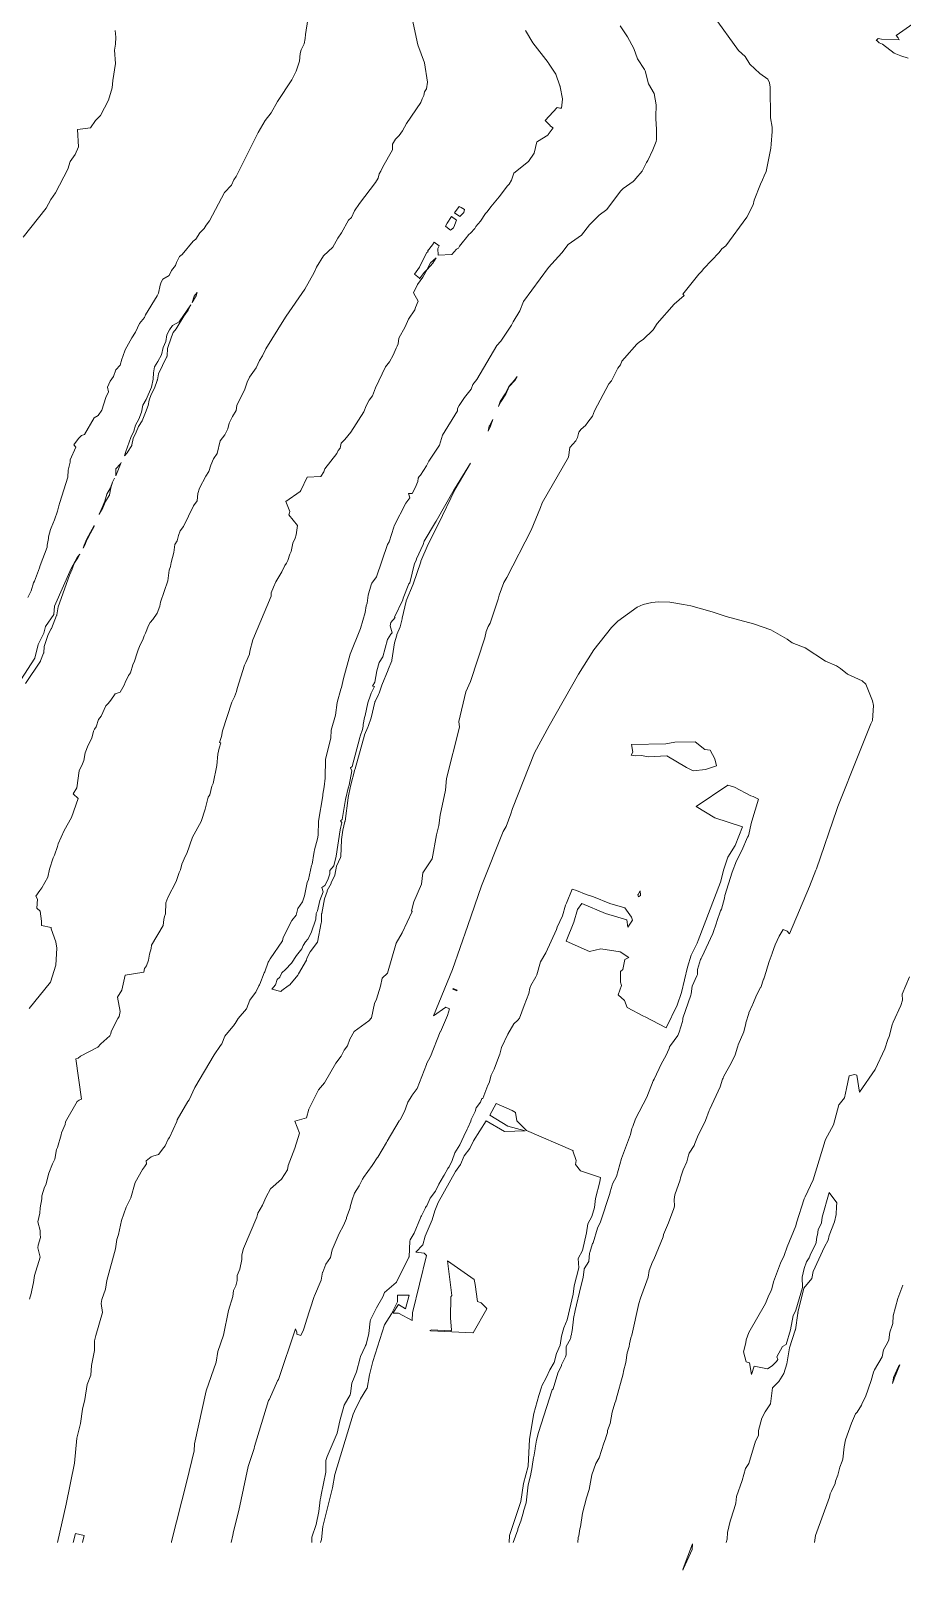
# Model space of a CAD drawing. Header units: metres. Extents: x 808604 to 810125, y 9157736 to 9158882.
# Drawn here: x 809714.7 to 809921.4, y 9157736 to 9158101.2 of the extents above; entities that cross this region are included whole.
import ezdxf

# ---------------------------------------------------------------- set-up
doc = ezdxf.new("R2010")
doc.units = ezdxf.units.M
doc.layers.add('C-TOPO-MAJR', color=9, linetype='Continuous')

msp = doc.modelspace()

# ---------------------------------------------------------------- linework, layer by layer
at = {"layer": 'C-TOPO-MAJR', "color": 9, "linetype": 'Continuous', "lineweight": 5}
for points, elevation in [([(809714.25, 9157869.27), (809719.3, 9157875.49), (809719.31, 9157875.51), (809719.32, 9157875.53), (809720.64, 9157879.5), (809720.82, 9157883.55), (809720.59, 9157885.1), (809719.53, 9157888.18), (809719.49, 9157888.49), (809717.21, 9157888.95), (809717.18, 9157890), (809716.88, 9157892.3), (809716.1, 9157893.04), (809716.24, 9157895.21), (809715.86, 9157895.89), (809716.78, 9157897.27), (809717.26, 9157897.87), (809718.68, 9157900.37), (809719.08, 9157902.33), (809719.97, 9157905), (809720.28, 9157905.65), (809721, 9157907.66), (809721.17, 9157908.3), (809722.59, 9157911.5), (809724.33, 9157914.58), (809725.92, 9157919.03), (809724.75, 9157920.2), (809725.55, 9157921.61), (809726.13, 9157925.63), (809726.93, 9157927.28), (809727.24, 9157928.12), (809727.6, 9157929.88), (809728.26, 9157931.71), (809729.14, 9157933.37), (809729.55, 9157935.04), (809729.78, 9157935.52), (809730.21, 9157936.07), (809730.73, 9157937.8), (809731.35, 9157938.6), (809732.49, 9157941.09), (809733, 9157941.62), (809733.62, 9157942.38), (809734.68, 9157943.89), (809735.83, 9157944.33), (809736.8, 9157945.97), (809737.06, 9157946.62), (809737.88, 9157948.22), (809738.29, 9157948.9), (809738.84, 9157950.81), (809739.23, 9157951.68), (809739.93, 9157953.61), (809740.14, 9157954.37), (809740.44, 9157955.11), (809741.34, 9157956.94), (809741.56, 9157957.68), (809741.88, 9157958.28), (809742.59, 9157960.11), (809742.97, 9157960.79), (809743.61, 9157961.52), (809744.62, 9157963.05), (809745.3, 9157964.7), (809745.46, 9157965.64), (809747.21, 9157970.7), (809747.51, 9157973.26), (809747.79, 9157974.11), (809747.96, 9157975.03), (809748.63, 9157977.44), (809748.85, 9157979.34), (809749.41, 9157980.21), (809749.7, 9157981.5), (809750.14, 9157982.58), (809750.89, 9157983.62), (809753.23, 9157988.47), (809754.14, 9157989.71), (809754.29, 9157991.43), (809754.71, 9157992.67), (809756.17, 9157995.55), (809756.92, 9157996.69), (809757.4, 9157998.16), (809758.03, 9157999.64), (809758.9, 9158000.95), (809759.61, 9158003.92), (809760.73, 9158005.35), (809761.38, 9158006.74), (809761.76, 9158008.09), (809762.5, 9158009.7), (809763.35, 9158011.16), (809763.53, 9158012.35), (809765.44, 9158016.17), (809766.02, 9158017.85), (809766.58, 9158019), (809768.12, 9158021.28), (809768.92, 9158022.97), (809769.61, 9158024.1), (809770.44, 9158025.74), (809774.66, 9158032.66), (809775.26, 9158033.48), (809779.66, 9158039.89), (809781.86, 9158043.86), (809782.42, 9158045.17), (809784.08, 9158047.82), (809786.31, 9158049.87), (809787.13, 9158051.31), (809787.48, 9158052.05), (809788.41, 9158053.31), (809790.08, 9158056.27), (809790.74, 9158056.94), (809791.46, 9158058.49), (809792.63, 9158060.27), (809796.43, 9158065.19), (809797.04, 9158066.26), (809797.28, 9158067.29), (809797.75, 9158067.89), (809798.22, 9158068.94), (809800.48, 9158072.98), (809800.49, 9158074.33), (809801.18, 9158075.49), (809802.06, 9158076.36), (809802.85, 9158077.49), (809803.78, 9158079.2), (809807.18, 9158084.18), (809807.52, 9158085.04), (809807.9, 9158085.83), (809808.08, 9158086.7), (809808.52, 9158087.44), (809808.75, 9158089.04), (809808.09, 9158093.6), (809806.49, 9158097.85), (809804.18, 9158108.63)], 2720), ([(809748.02, 9157742.54), (809748.08, 9157742.75), (809751.66, 9157757.09), (809753.39, 9157764.26), (809753.52, 9157765.93), (809756.29, 9157778.51), (809758.61, 9157785.35), (809759.05, 9157787.84), (809760.39, 9157791.76), (809761.57, 9157797.6), (809762.57, 9157800.91), (809762.77, 9157802.32), (809763.34, 9157803.42), (809763.59, 9157804.74), (809763.64, 9157805.93), (809764.25, 9157807.37), (809764.76, 9157809.7), (809764.76, 9157810.83), (809765.13, 9157812.32), (809768.27, 9157819.71), (809768.56, 9157820.69), (809769.6, 9157822.55), (809770.52, 9157824.57), (809771.57, 9157826.42), (809774.16, 9157828.71), (809775.54, 9157830.98), (809775.72, 9157831.97), (809777.32, 9157836.12), (809778.42, 9157839.65), (809777.34, 9157842.51), (809780.06, 9157843.34), (809780.64, 9157845.33), (809782.95, 9157849.96), (809784.31, 9157851.59), (809787.02, 9157856.28), (809788.28, 9157857.94), (809789.01, 9157859.33), (809789.81, 9157860.39), (809790.35, 9157861.96), (809791.39, 9157863.81), (809794.84, 9157866.29), (809795.47, 9157867.05), (809796.21, 9157870.43), (809796.66, 9157871.42), (809797.66, 9157874.52), (809798, 9157876.47), (809799.3, 9157877.63), (809801.37, 9157884.77), (809802.76, 9157887.16), (809805.13, 9157892.26), (809805, 9157892.42), (809805.58, 9157894.58), (809807.35, 9157898.74), (809807.71, 9157901.43), (809809.93, 9157904.77), (809810.9, 9157910.41), (809811.49, 9157912.69), (809811.78, 9157915.13), (809813.09, 9157921.06), (809813.28, 9157923.83), (809816.34, 9157935.99), (809816.25, 9157937.36), (809817.87, 9157944.35), (809819.01, 9157946.82), (809822.42, 9157957.15), (809822.73, 9157958.71), (809823.19, 9157959.84), (809823.64, 9157960.66), (809825.54, 9157966.35), (809825.75, 9157967.28), (809826.92, 9157970.33), (809827.63, 9157971.48), (809833.35, 9157982.77), (809835.61, 9157988.11), (809835.97, 9157989.2), (809842.21, 9158000.07), (809842.58, 9158002.32), (809843.95, 9158003.9), (809844.35, 9158004.7), (809844.7, 9158005.95), (809845.22, 9158006.68), (809846.28, 9158007.6), (809846.81, 9158008.39), (809847.96, 9158009.81), (809848.42, 9158011.08), (809851.82, 9158017.46), (809852.41, 9158018.16), (809853.95, 9158021.21), (809854.54, 9158021.95), (809854.87, 9158022.86), (809855.55, 9158023.52), (809858.44, 9158026.83), (809859.1, 9158027.45), (809859.92, 9158028.01), (809862.3, 9158030.26), (809863.26, 9158031.8), (809867.31, 9158036.34), (809869.67, 9158038.38), (809869.34, 9158038.7), (809873.18, 9158043.46), (809873.82, 9158044.09), (809874.38, 9158044.83), (809877.95, 9158048.63), (809878.64, 9158049.49), (809879.53, 9158050.21), (809884.51, 9158057.02), (809886.02, 9158059.93), (809886.31, 9158061), (809887.83, 9158064.84), (809888.3, 9158065.82), (809888.64, 9158066.77), (809889.15, 9158067.85), (809890.27, 9158073.35), (809890.29, 9158074.33), (809890.58, 9158077.35), (809890.55, 9158078.39), (809890.17, 9158080.58), (809890.05, 9158087.88), (809889.95, 9158088.9), (809889.51, 9158089.72), (809887.67, 9158091.1), (809885.26, 9158093.31), (809884.12, 9158095.14), (809882.6, 9158096.54), (809876.61, 9158104.74)], 2690), ([(809712.87, 9158052.25), (809718.3, 9158059.1), (809719.45, 9158061.21), (809720.53, 9158062.77), (809723.44, 9158068.39), (809724.03, 9158070.22), (809725.2, 9158071.85), (809725.98, 9158073.68), (809725.71, 9158077.83), (809728.82, 9158078.23), (809729.99, 9158079.9), (809731.18, 9158081.12), (809733.09, 9158084.72), (809733.98, 9158087.68), (809734.1, 9158089.43), (809734.74, 9158093.44), (809734.56, 9158096.62), (809734.78, 9158098.06), (809734.8, 9158099.74), (809734.65, 9158101.31)], 2740), ([(809713.94, 9157966.72), (809714.73, 9157968.32), (809715.3, 9157970.26), (809715.53, 9157970.67), (809716.72, 9157973.76), (809716.86, 9157974.33), (809718.55, 9157978.74), (809718.53, 9157979.21), (809718.87, 9157980.77), (809718.9, 9157981.14), (809719.35, 9157982.93), (809719.49, 9157983.32), (809720.28, 9157985.21), (809720.98, 9157987.21), (809721.31, 9157988.54), (809721.59, 9157989.27), (809723.44, 9157995.29), (809723.56, 9157996.99), (809723.97, 9157998.87), (809724.04, 9157999.43), (809725.31, 9158002.41), (809724.89, 9158002.98), (809725.95, 9158004.46), (809726.67, 9158005.21), (809727.39, 9158005.43), (809729.71, 9158009.35), (809730.65, 9158009.91), (809731.5, 9158011.19), (809732.46, 9158014.18), (809733.12, 9158015.57), (809732.88, 9158016.67), (809733.46, 9158018.09), (809734.27, 9158019.2), (809734.87, 9158020.74), (809735.86, 9158021.89), (809736.26, 9158023.31), (809736.53, 9158023.92), (809737.05, 9158025.55), (809738.62, 9158028.38), (809739.5, 9158029.7), (809740.46, 9158031.75), (809741.65, 9158033.22), (809741.89, 9158033.82), (809744.63, 9158038.37), (809744.93, 9158038.99), (809745.32, 9158040.88), (809745.57, 9158041.61), (809745.97, 9158042.27), (809747.46, 9158043.14), (809748.06, 9158044.36), (809748.97, 9158045.57), (809749.24, 9158046.25), (809749.98, 9158047.64), (809750.54, 9158048.15), (809753.15, 9158051.31), (809753.79, 9158051.79), (809754.76, 9158053.31), (809755.83, 9158054.3), (809756.28, 9158055.11), (809757.1, 9158056.16), (809760.66, 9158062.84), (809762.27, 9158064.57), (809762.85, 9158065.85), (809763.39, 9158066.66), (809768.62, 9158077.06), (809770.26, 9158079.91), (809771.69, 9158081.77), (809773.22, 9158084.44), (809776.59, 9158089.57), (809777.61, 9158091.67), (809778.4, 9158094), (809778.58, 9158095.83), (809778.78, 9158096.68), (809779.51, 9158098.11), (809779.79, 9158099.41), (809779.84, 9158100.3), (809780.39, 9158103.93)], 2730), ([(809714.39, 9157800.26), (809714.76, 9157801.66), (809714.89, 9157802.45), (809715.33, 9157804.21), (809715.53, 9157805.87), (809716.85, 9157810.25), (809716.37, 9157812.47), (809716.38, 9157813.08), (809716.98, 9157814.9), (809716.88, 9157815.7), (809716.92, 9157816.55), (809716.37, 9157818.6), (809716.79, 9157820.66), (809716.88, 9157821.96), (809717.26, 9157824.07), (809717.32, 9157824.78), (809717.95, 9157826.86), (809718.23, 9157827.4), (809718.97, 9157830.19), (809719.79, 9157832.4), (809720.34, 9157833.52), (809720.8, 9157835.82), (809721.01, 9157836.28), (809721.9, 9157839.26), (809721.96, 9157839.72), (809722.84, 9157841.73), (809722.91, 9157842.37), (809725.67, 9157847.15), (809726.17, 9157847.52), (809726.66, 9157847.76), (809725.37, 9157857.27), (809725.92, 9157857.46), (809726.44, 9157857.92), (809730.54, 9157860.04), (809731.26, 9157860.84), (809733.4, 9157862.75), (809733.62, 9157863.24), (809733.73, 9157863.77), (809735.3, 9157866.9), (809735.63, 9157867.34), (809735.88, 9157868.55), (809735.2, 9157871.91), (809736.27, 9157873.57), (809737.05, 9157877.17), (809741.5, 9157877.87), (809741.63, 9157878.73), (809742.09, 9157879.4), (809742.56, 9157880.69), (809742.8, 9157882.11), (809743.21, 9157883.44), (809743.27, 9157884.24), (809746.05, 9157888.97), (809746.2, 9157890.36), (809746.37, 9157891.06), (809746.59, 9157891.73), (809746.71, 9157894.34), (809747.17, 9157895.55), (809749.12, 9157899.4), (809749.85, 9157901.48), (809750.18, 9157902.12), (809750.53, 9157903.5), (809751.34, 9157905.47), (809751.69, 9157906.05), (809753.03, 9157909.93), (809755.09, 9157913.58), (809756.07, 9157916.53), (809756.71, 9157919.36), (809757.12, 9157919.97), (809757.64, 9157922.03), (809757.96, 9157922.62), (809758.79, 9157926.92), (809759.04, 9157929.61), (809759.35, 9157930.98), (809759.78, 9157932.29), (809759.45, 9157932.34), (809759.89, 9157933.76), (809760.11, 9157935.12), (809762.34, 9157941.9), (809762.98, 9157943.21), (809763.45, 9157944.44), (809763.6, 9157945.15), (809765.37, 9157950.67), (809765.72, 9157951.34), (809766.52, 9157953.28), (809766.65, 9157954.04), (809767.35, 9157956.72), (809771.66, 9157967.07), (809771.73, 9157967.85), (809772.22, 9157969.18), (809772.81, 9157970.47), (809774.2, 9157972.86), (809774.9, 9157974.35), (809775.35, 9157974.93), (809775.67, 9157975.57), (809776.12, 9157977.08), (809776.43, 9157977.68), (809776.82, 9157979.67), (809777.4, 9157980.84), (809777.61, 9157981.61), (809777.96, 9157983.85), (809775.91, 9157986.38), (809776.07, 9157986.88), (809776.12, 9157987.13), (809775.14, 9157989.54), (809778.58, 9157991.89), (809778.74, 9157992.15), (809780.22, 9157995.31), (809783.47, 9157995.44), (809784.21, 9157996.56), (809784.45, 9157997.26), (809787.26, 9158000.93), (809787.6, 9158001.65), (809788.08, 9158002.23), (809788.32, 9158003.41), (809789.21, 9158004.28), (809790.61, 9158005.97), (809793.68, 9158010.83), (809794.21, 9158012.21), (809794.93, 9158013.58), (809795.75, 9158014.64), (809796.42, 9158016.52), (809798.8, 9158021.51), (809799.73, 9158022.68), (809800.67, 9158024.25), (809801.32, 9158025.9), (809801.61, 9158026.43), (809801.8, 9158026.93), (809802.01, 9158028.32), (809803.5, 9158030.94), (809804.3, 9158032.81), (809805.81, 9158035.04), (809805.95, 9158035.53), (809806.55, 9158037.05), (809805.43, 9158039.06), (809806.43, 9158041.04), (809807.66, 9158042.76), (809808.72, 9158044.58), (809810.03, 9158046.08), (809810.83, 9158047.36), (809809.5, 9158046.16), (809808.73, 9158044.64), (809808.68, 9158044.57), (809808.01, 9158043.9), (809806.87, 9158042.34), (809806.85, 9158042.49), (809805.7, 9158043.46), (809806.88, 9158045.12), (809808.61, 9158048.67), (809808.66, 9158048.65), (809808.82, 9158048.69), (809808.95, 9158048.84), (809808.8, 9158048.94), (809809.95, 9158050.4), (809810.34, 9158051.03), (809811.59, 9158050.2), (809811.24, 9158049.55), (809811.29, 9158047.95), (809814.52, 9158048.15), (809815.68, 9158049.38), (809816.13, 9158049.66), (809816.38, 9158050.09), (809817.31, 9158051.34), (809817.69, 9158051.74), (809818.6, 9158052.87), (809819.01, 9158053.2), (809820.02, 9158054.34), (809820.29, 9158054.76), (809821.32, 9158056.02), (809822.55, 9158057.83), (809822.93, 9158058.26), (809823.8, 9158059.49), (809825.81, 9158061.81), (809827.78, 9158064.47), (809828.16, 9158064.85), (809828.74, 9158065.81), (809829.25, 9158067.46), (809832.74, 9158070.19), (809834.11, 9158072.2), (809834.76, 9158074.85), (809834.85, 9158074.92), (809837.33, 9158076.48), (809837.45, 9158076.59), (809838.58, 9158078.23), (809838, 9158078.62), (809837.8, 9158078.86), (809836.74, 9158079.91), (809839.55, 9158082.98), (809840.22, 9158082.83), (809840.54, 9158082.86), (809840.82, 9158084.99), (809840.82, 9158085.02), (809840.81, 9158085.05), (809840.29, 9158087.96), (809840.25, 9158088.05), (809840.19, 9158088.14), (809839.22, 9158090.9), (809837.49, 9158093.56), (809837.4, 9158093.73), (809833.8, 9158098.34), (809832.01, 9158101.3)], 2710), ([(809721, 9157742.54), (809723.07, 9157751.64), (809725, 9157761.38), (809725.59, 9157767.26), (809726.48, 9157770.8), (809726.96, 9157774.15), (809727.5, 9157776.45), (809728.04, 9157780.04), (809728.89, 9157782.28), (809729.06, 9157784.57), (809729.78, 9157788.11), (809729.81, 9157790.38), (809730.09, 9157791.66), (809731.64, 9157797.14), (809731.34, 9157799.24), (809731.54, 9157800.23), (809732.38, 9157802.68), (809732.68, 9157804.68), (809734.74, 9157812.25), (809735.11, 9157814.41), (809735.46, 9157815.66), (809736.19, 9157818.98), (809737.33, 9157822.11), (809738.36, 9157824.29), (809739.43, 9157827.92), (809741.14, 9157831.04), (809741.65, 9157831.71), (809742.08, 9157832.4), (809742.07, 9157833.06), (809743.22, 9157834.06), (809743.6, 9157834.2), (809744.96, 9157834.57), (809746.23, 9157836.26), (809746.57, 9157836.64), (809747.25, 9157838.21), (809747.54, 9157838.67), (809749.29, 9157842.4), (809749.36, 9157842.83), (809751.95, 9157847.21), (809752.22, 9157847.55), (809753.55, 9157850.46), (809758.14, 9157858.27), (809759.64, 9157860.43), (809760.01, 9157860.84), (809760.67, 9157862.67), (809763.03, 9157865.46), (809763.03, 9157865.54), (809763.13, 9157865.67), (809763.86, 9157866.84), (809765.85, 9157869.17), (809766.64, 9157871.21), (809767.97, 9157873.07), (809768.05, 9157873.15), (809768.77, 9157874.66), (809768.89, 9157874.83), (809768.99, 9157875), (809770.07, 9157877.72), (809770.21, 9157877.92), (809770.95, 9157880.22), (809771.16, 9157880.47), (809771.43, 9157881.05), (809774.35, 9157885.26), (809774.56, 9157886.05), (809776.62, 9157890.14), (809777.61, 9157891.37), (809778.02, 9157892.95), (809779.09, 9157894.52), (809779.58, 9157895.94), (809780.25, 9157899.11), (809780.57, 9157899.86), (809781.23, 9157903.18), (809781.42, 9157903.52), (809781.78, 9157906.04), (809781.89, 9157906.45), (809781.97, 9157906.88), (809782.7, 9157909.5), (809782.81, 9157910.33), (809782.96, 9157913.67), (809783.94, 9157919.74), (809783.96, 9157920.12), (809784.29, 9157921.84), (809784.48, 9157923.93), (809784.6, 9157928.42), (809785.85, 9157933.4), (809785.89, 9157935.26), (809786.96, 9157938.81), (809787.38, 9157941.86), (809788.22, 9157945.04), (809788.35, 9157945.38), (809788.84, 9157947.53), (809790.45, 9157953.3), (809792.87, 9157959.43), (809793.96, 9157963.22), (809794.27, 9157964.82), (809794.45, 9157965.42), (809794.7, 9157967.28), (809795.38, 9157969.74), (809795.54, 9157970.17), (809796.69, 9157971.64), (809799.3, 9157979.37), (809799.68, 9157979.98), (809800.82, 9157983.41), (809800.9, 9157983.76), (809803.67, 9157989.15), (809804.62, 9157990.42), (809804.3, 9157991.43), (809805.13, 9157991.43), (809805.89, 9157992.78), (809806.5, 9157994.3), (809806.59, 9157995.08), (809806.82, 9157995.43), (809807.12, 9157995.82), (809808.51, 9157997.96), (809809.09, 9157999.09), (809811.65, 9158002.88), (809812.31, 9158005.3), (809815.88, 9158011.06), (809815.94, 9158011.62), (809816.27, 9158012.3), (809817.58, 9158014.25), (809819.17, 9158016.2), (809819.55, 9158017.28), (809820.46, 9158018.48), (809825.27, 9158026.54), (809826.2, 9158027.57), (809828.75, 9158031.4), (809829.1, 9158032.15), (809830.67, 9158034.74), (809831.6, 9158036.95), (809837.48, 9158045.07), (809840.66, 9158048.54), (809842.15, 9158050.51), (809845.32, 9158052.74), (809847.19, 9158055.15), (809849.53, 9158057.44), (809851.34, 9158058.83), (809854.6, 9158063.16), (809855.2, 9158063.83), (809857.6, 9158065.44), (809857.91, 9158065.79), (809858.19, 9158066.18), (809859.69, 9158067.94), (809860.76, 9158070), (809861.03, 9158070.41), (809862.26, 9158072.95), (809863.03, 9158074.98), (809863.15, 9158075.45), (809863.13, 9158077.78), (809862.92, 9158080.37), (809862.97, 9158080.79), (809863, 9158083.64), (809862.53, 9158086.31), (809861.22, 9158088.62), (809860.42, 9158091.75), (809860.28, 9158092.04), (809858.6, 9158094.54), (809857.73, 9158097.01), (809856.21, 9158099.81), (809854.53, 9158102.37)], 2700), ([(809922.83, 9158094.74), (809921.06, 9158095.28), (809919.51, 9158095.9), (809916.7, 9158098.03), (809915.97, 9158098.38), (809915.44, 9158098.83), (809915.22, 9158098.94), (809915.71, 9158099.4), (809916.49, 9158099.25), (809920.66, 9158099.09), (809920.42, 9158099.52), (809919.97, 9158100.09), (809923.92, 9158102.9)], 2680), ([(809713.42, 9157946.39), (809716.95, 9157951.62), (809716.98, 9157951.74), (809717.7, 9157953.52), (809717.77, 9157953.63), (809717.87, 9157955.1), (809718.77, 9157957.97), (809719.53, 9157959.29), (809719.55, 9157959.41), (809720.78, 9157962.45), (809720.83, 9157962.49), (809720.86, 9157962.58), (809720.86, 9157962.64), (809721.13, 9157964.56), (809723.83, 9157972.03), (809723.85, 9157972.06), (809723.85, 9157972.08), (809724.47, 9157973.5), (809724.48, 9157973.52), (809724.49, 9157973.53), (809725.04, 9157974.96), (809725.04, 9157974.96), (809725.85, 9157976.15), (809725.86, 9157976.17), (809726.27, 9157977.01), (809725.63, 9157976.28), (809724.26, 9157973.63), (809720.31, 9157964.68), (809720.09, 9157962.76), (809718.19, 9157959.89), (809717.79, 9157958.29), (809716.45, 9157955.6), (809715.6, 9157952.37), (809712.26, 9157947.25)], 2730), ([(809844.49, 9157742.54), (809844.55, 9157743.72), (809844.67, 9157744.11), (809844.92, 9157745.79), (809845.06, 9157746.24), (809845.53, 9157749.48), (809846.49, 9157753.16), (809847.15, 9157755.13), (809847.76, 9157758.6), (809848.7, 9157761.25), (809849.54, 9157762.65), (809850.59, 9157766.13), (809850.98, 9157767.14), (809851.14, 9157767.7), (809851.34, 9157768.16), (809851.46, 9157768.67), (809851.53, 9157769.13), (809852.12, 9157770.77), (809852.62, 9157773.48), (809853.21, 9157775.62), (809853.44, 9157776.16), (809853.52, 9157776.57), (809855.23, 9157782.55), (809855.31, 9157783.16), (809855.83, 9157785.24), (809856.19, 9157787.51), (809856.65, 9157789.05), (809856.71, 9157789.67), (809857.05, 9157791.08), (809857.27, 9157791.71), (809858.89, 9157799.23), (809859.29, 9157800.54), (809861.15, 9157805.53), (809861.38, 9157807.07), (809862.19, 9157809.13), (809862.5, 9157809.67), (809864.66, 9157815.04), (809864.78, 9157815.6), (809865.99, 9157818.37), (809867.22, 9157821.82), (809867.36, 9157822.35), (809867.3, 9157823.94), (809867.4, 9157824.48), (809867.43, 9157825.03), (809868.75, 9157828.56), (809868.84, 9157829.04), (809869.47, 9157830.96), (809870.29, 9157832.9), (809870.69, 9157834.47), (809870.85, 9157834.93), (809872.07, 9157836.74), (809872.2, 9157837.18), (809872.83, 9157838.77), (809874.73, 9157842.7), (809875.59, 9157845.05), (809875.76, 9157845.32), (809878.21, 9157850.63), (809878.8, 9157852.45), (809878.93, 9157852.71), (809879.01, 9157853), (809880.94, 9157856.46), (809881.77, 9157858.24), (809882.33, 9157860.09), (809882.44, 9157860.31), (809882.49, 9157860.6), (809883.86, 9157863.69), (809884.28, 9157865.66), (809884.29, 9157865.84), (809884.99, 9157868.05), (809885.03, 9157868.23), (809885.92, 9157870.13), (809885.99, 9157870.24), (809886.84, 9157872.41), (809887.81, 9157874.19), (809887.84, 9157874.26), (809888.52, 9157876.2), (809888.56, 9157876.27), (809889.19, 9157878.25), (809889.22, 9157878.31), (809889.84, 9157880.37), (809890.56, 9157882.3), (809890.59, 9157882.34), (809891.31, 9157884.34), (809892.25, 9157886.39), (809893.15, 9157887.98), (809894.08, 9157887.61), (809894.57, 9157887.03), (809894.71, 9157886.94), (809899.38, 9157898.16), (809900.92, 9157902.07), (809901.06, 9157902.37), (809905.89, 9157916.43), (809906.14, 9157917.16), (809911.16, 9157929.69), (809913.97, 9157936.77), (809914.35, 9157937.55), (809914.63, 9157941.11), (809914.34, 9157942.21), (809912.81, 9157946.22), (809911.93, 9157947.02), (809908.46, 9157948.53), (809906.81, 9157949.95), (809905.79, 9157950.57), (809903.22, 9157951.66), (809898.39, 9157954.83), (809895.33, 9157956.02), (809894.09, 9157956.84), (809890.23, 9157959.09), (809886.12, 9157960.49), (809879.62, 9157962.22), (809876.31, 9157963.38), (809871.29, 9157964.82), (809869.49, 9157965.12), (809866.31, 9157965.69), (809863.63, 9157965.72), (809862, 9157965.6), (809859.94, 9157965.1), (809858.55, 9157964.45), (809853.92, 9157961.16), (809852.41, 9157959.61), (809848.25, 9157954.31), (809844.58, 9157948.55), (809837.63, 9157936.29), (809834.17, 9157929.87), (809828.93, 9157916.72), (809828.56, 9157915.42), (809827.41, 9157912.42), (809826.74, 9157911.24), (809821.59, 9157898.38), (809818.36, 9157888.96), (809814.71, 9157878.49), (809810.21, 9157867.47), (809813.11, 9157869.54), (809814.03, 9157869.14), (809813.51, 9157867.59), (809811.86, 9157863.74), (809811.82, 9157863.67), (809809.52, 9157857.85), (809808.58, 9157856.14), (809808.52, 9157855.95), (809806.33, 9157850.27), (809805.14, 9157848.66), (809805.09, 9157848.53), (809804.1, 9157847.01), (809804.07, 9157846.89), (809804.01, 9157846.79), (809803.3, 9157844.8), (809802.27, 9157842.86), (809802.18, 9157842.72), (809802.07, 9157842.59), (809799.23, 9157837.73), (809799.02, 9157837.44), (809797.01, 9157833.99), (809796.87, 9157833.82), (809795.85, 9157832.21), (809795.66, 9157832.01), (809793.6, 9157829.16), (809793.51, 9157828.95), (809793.38, 9157828.75), (809792.58, 9157827.18), (809791.44, 9157825.43), (809790.9, 9157823.86), (809790.46, 9157822.15), (809790.43, 9157821.92), (809789.6, 9157819.68), (809789.54, 9157819.44), (809788.89, 9157817.74), (809787.85, 9157815.84), (809786.18, 9157812.02), (809785.74, 9157810.16), (809784.66, 9157808.58), (809783.93, 9157806.7), (809783.9, 9157806.65), (809783.53, 9157804.78), (809781.96, 9157801.1), (809781.88, 9157800.94), (809780.03, 9157795.05), (809780.01, 9157795.01), (809779.34, 9157793.03), (809778.73, 9157791.65), (809777.78, 9157791.98), (809777.75, 9157792.48), (809777.46, 9157793.25), (809773.4, 9157781.2), (809773.23, 9157780.88), (809771.29, 9157776.56), (809771.09, 9157776.26), (809767.77, 9157765.31), (809767.67, 9157764.82), (809766.22, 9157760.6), (809764.01, 9157750.13), (809762.73, 9157745.19), (809762.6, 9157744.26), (809762.23, 9157742.54)], 2690), ([(809829.1, 9157742.54), (809830.23, 9157745.58), (809830.23, 9157745.76), (809830.95, 9157747.58), (809831.55, 9157749.82), (809831.58, 9157750.01), (809832.16, 9157751.99), (809832.65, 9157756.24), (809833.23, 9157758.36), (809833.6, 9157760.51), (809833.63, 9157760.61), (809833.97, 9157762.73), (809834.02, 9157762.88), (809834.32, 9157764.74), (809834.36, 9157764.89), (809834.68, 9157766.8), (809835.14, 9157768.65), (809837.02, 9157774.54), (809837.13, 9157774.79), (809838.29, 9157778.49), (809838.33, 9157778.74), (809838.59, 9157778.97), (809839.68, 9157782.73), (809840.57, 9157784.52), (809840.59, 9157784.68), (809841.55, 9157786.58), (809841.58, 9157786.84), (809841.66, 9157787.1), (809841.66, 9157789.08), (809842.73, 9157790.86), (809842.8, 9157791.22), (809842.83, 9157791.53), (809842.94, 9157791.86), (809843.05, 9157792.51), (809843.13, 9157792.76), (809843.4, 9157795.5), (809843.45, 9157795.67), (809843.85, 9157797.59), (809845.14, 9157803.27), (809845.7, 9157805.39), (809845.93, 9157807.37), (809845.97, 9157807.51), (809847.07, 9157809.21), (809847.25, 9157811.19), (809847.32, 9157811.37), (809847.97, 9157813.45), (809848.1, 9157813.67), (809849.15, 9157817.09), (809849.8, 9157818.64), (809852.08, 9157825.36), (809852.15, 9157825.73), (809852.62, 9157827.29), (809852.64, 9157827.67), (809853.61, 9157829.38), (809854.81, 9157833.63), (809856.91, 9157839.32), (809857.29, 9157840.79), (809857.54, 9157841.21), (809858.16, 9157843.1), (809860.81, 9157848.21), (809862.31, 9157852.09), (809862.55, 9157852.44), (809864.27, 9157856.16), (809865.33, 9157858.05), (809866.12, 9157859.79), (809866.23, 9157860.15), (809866.43, 9157860.49), (809868.16, 9157862.84), (809868.52, 9157863.59), (809869.3, 9157866.19), (809869.37, 9157866.61), (809869.39, 9157866.95), (809871.28, 9157872.41), (809871.35, 9157872.7), (809871.61, 9157874.58), (809872.7, 9157876.96), (809872.81, 9157877.29), (809872.88, 9157878.53), (809873.56, 9157880.83), (809873.69, 9157881.1), (809873.85, 9157881.39), (809876.5, 9157887.03), (809877.37, 9157889.53), (809877.4, 9157889.87), (809878.27, 9157892.44), (809878.51, 9157892.83), (809879.24, 9157895.39), (809879.33, 9157896.09), (809881.1, 9157901.59), (809882.09, 9157904.3), (809883.38, 9157906.77), (809884.73, 9157909.88), (809884.92, 9157910.23), (809885.65, 9157913.45), (809885.77, 9157913.72), (809887.32, 9157918.89), (809886.02, 9157919.57), (809885.51, 9157919.72), (809881.61, 9157921.76), (809880.07, 9157922.21), (809872.51, 9157917.16), (809876.99, 9157914.48), (809883.55, 9157912.35), (809881.81, 9157907.88), (809880.07, 9157905.16), (809879.07, 9157902.3), (809878.3, 9157899.25), (809873, 9157885.4), (809872.73, 9157884.72), (809871.37, 9157881.91), (809870.48, 9157879.08), (809869.08, 9157873), (809868.04, 9157870.03), (809865.42, 9157864.65), (809860.41, 9157867.29), (809860.05, 9157867.41), (809856.12, 9157869.49), (809855.56, 9157871.17), (809854.02, 9157872.52), (809854.78, 9157874.73), (809854.54, 9157875.53), (809854.58, 9157878.02), (809855.1, 9157878.53), (809855.64, 9157880.89), (809856.58, 9157881.34), (809854.5, 9157882.66), (809849.94, 9157883.41), (809847.2, 9157882.78), (809841.7, 9157885.19), (809843.52, 9157889.73), (809844.35, 9157892.72), (809845.43, 9157894.18), (809851.02, 9157891.81), (809856.05, 9157890.31), (809856.28, 9157888.54), (809857.45, 9157890.17), (809857.2, 9157890.95), (809855.58, 9157893.14), (809852.04, 9157894.13), (809848.17, 9157895.76), (809846.41, 9157896.31), (809844.15, 9157897.26), (809843.12, 9157897.58), (809841.79, 9157894.26), (809841.52, 9157893.76), (809840.83, 9157891.19), (809839.56, 9157888.51), (809839.39, 9157887.95), (809836.86, 9157882.46), (809835.61, 9157880.28), (809834.73, 9157877.26), (809834.5, 9157876.77), (809833.31, 9157874.67), (809833.06, 9157874.08), (809832.81, 9157872.83), (809831.71, 9157869.97), (809830.65, 9157866.98), (809830.23, 9157866.44), (809829.28, 9157865.62), (809827.81, 9157863.16), (809826.36, 9157860), (809825.95, 9157858.39), (809825.61, 9157857.65), (809824.62, 9157854.87), (809823.9, 9157853.43), (809823.39, 9157851.64), (809823.09, 9157851.05), (809821.88, 9157847.91), (809821.64, 9157847.86), (809821.38, 9157847.02), (809820.36, 9157845.67), (809820.07, 9157844.82), (809819.29, 9157843.24), (809819.15, 9157842.87), (809819.05, 9157842.48), (809818.38, 9157840.91), (809818.2, 9157840.59), (809817.41, 9157838.96), (809816.46, 9157836.9), (809815.29, 9157835.03), (809814.65, 9157833.19), (809813.91, 9157831.68), (809813.75, 9157831.49), (809813.59, 9157831.27), (809812.73, 9157829.69), (809812.58, 9157829.5), (809811.45, 9157827.55), (809810.7, 9157825.87), (809809.44, 9157824.25), (809808.61, 9157822.42), (809808.44, 9157822.24), (809808.34, 9157822.01), (809808.21, 9157821.81), (809807.35, 9157820.05), (809807.19, 9157819.82), (809807.15, 9157819.54), (809805.64, 9157815.93), (809804.67, 9157814.36), (809804.57, 9157814.04), (809804.4, 9157810.3), (809804.39, 9157810.26), (809804.37, 9157810.22), (809801.39, 9157804.35), (809801.36, 9157804.27), (809798.6, 9157801.85), (809798.17, 9157800.87), (809796.72, 9157798.26), (809795.23, 9157795.38), (809795.15, 9157795.07), (809794.87, 9157792.16), (809794.22, 9157789.54), (809794.09, 9157789.29), (809793.99, 9157789.03), (809792.86, 9157786.66), (809792.79, 9157786.36), (809791.9, 9157783.03), (809790.8, 9157780.33), (809790.52, 9157777.86), (809790.4, 9157777.61), (809789.02, 9157775.11), (809787.98, 9157771.43), (809787.36, 9157768.51), (809784.98, 9157762.95), (809784.69, 9157762), (809784.68, 9157759.21), (809783.57, 9157753.83), (809783.49, 9157753.33), (809783.28, 9157752.65), (809782.99, 9157749.86), (809782.4, 9157746.81), (809781.38, 9157743.83), (809781.33, 9157743.57), (809781.34, 9157742.54)], 2700), ([(809879.62, 9157742.54), (809879.89, 9157743.31), (809879.98, 9157744.91), (809880.58, 9157747.63), (809881.57, 9157750.57), (809881.91, 9157751.9), (809882.07, 9157753.43), (809883.48, 9157757.23), (809884.22, 9157760.13), (809884.99, 9157761.29), (809886.57, 9157766.6), (809887.34, 9157767.92), (809887.35, 9157769.12), (809888.12, 9157772.08), (809888.91, 9157773.57), (809890.17, 9157775.44), (809890.67, 9157779.25), (809890.76, 9157779.39), (809892.14, 9157780.78), (809893.36, 9157782.61), (809894.05, 9157784.97), (809894.71, 9157788.74), (809896.05, 9157792.89), (809896.05, 9157792.96), (809896.07, 9157793.04), (809896.62, 9157796.97), (809896.69, 9157797.07), (809896.65, 9157797.08), (809898.1, 9157802.88), (809898.11, 9157802.92), (809899.98, 9157805.15), (809900.25, 9157806.82), (809902.97, 9157812.66), (809903.87, 9157814.25), (809904.07, 9157815.39), (809905.35, 9157818.63), (809905.75, 9157820.34), (809905.81, 9157822.23), (809905.94, 9157823.16), (809904.1, 9157825.6), (809902.46, 9157819.72), (809902.24, 9157818.42), (809901.48, 9157816.74), (809901.31, 9157815.54), (809901.15, 9157815.06), (809900.96, 9157813.76), (809900.82, 9157813.21), (809899.7, 9157811.09), (809899.31, 9157810.12), (809898.69, 9157809.17), (809898.13, 9157807.56), (809897.66, 9157805.53), (809897.77, 9157803.08), (809896.15, 9157797.63), (809896, 9157797.24), (809895.55, 9157796.44), (809894.87, 9157792.98), (809893.85, 9157789.54), (809893, 9157789.06), (809891.68, 9157786.57), (809891.88, 9157785.98), (809891.6, 9157785.47), (809890.53, 9157784.44), (809889.48, 9157783.75), (809886.25, 9157784.39), (809885.63, 9157782.39), (809885.19, 9157785.21), (809884.38, 9157785.41), (809883.77, 9157787.82), (809884.34, 9157789.91), (809884.41, 9157790.6), (809885.06, 9157792.39), (809888.96, 9157799.23), (809889.6, 9157800.87), (809890.34, 9157802.37), (809890.46, 9157802.72), (809890.86, 9157804.41), (809892.52, 9157808.78), (809893.42, 9157810.66), (809894.12, 9157812.72), (809896.2, 9157817.67), (809896.35, 9157818.36), (809898.13, 9157824.05), (809898.42, 9157824.56), (809900.25, 9157828.57), (809903.16, 9157837.96), (809903.18, 9157838.13), (809905.1, 9157841.62), (809906.39, 9157846.4), (809906.43, 9157846.48), (809907.7, 9157848.05), (809908.16, 9157850.25), (809908.86, 9157853.25), (809910.1, 9157853.57), (809910.62, 9157853.43), (809911.25, 9157849.38), (809915.01, 9157854.76), (809917.3, 9157859.68), (809917.98, 9157861.92), (809918.28, 9157862.63), (809919.02, 9157865.33), (809919.26, 9157865.99), (809921.09, 9157869.93), (809921.49, 9157871.2), (809921.37, 9157872.62), (809923.16, 9157876.76)], 2680), ([(809783.39, 9157742.54), (809783.65, 9157743.29), (809783.97, 9157746.31), (809786.28, 9157755.55), (809786.8, 9157758.66), (809791.17, 9157772.98), (809791.43, 9157773.72), (809792.87, 9157776.61), (809794.42, 9157779.1), (809794.46, 9157779.19), (809795.02, 9157782.33), (809795.82, 9157785.46), (809798.56, 9157794.18), (809800.27, 9157796.8), (809801.69, 9157799.62), (809801.7, 9157801.21), (809804.42, 9157801.23), (809803.55, 9157797.99), (809801.91, 9157799), (809800.58, 9157796.96), (809801.93, 9157796.95), (809805.11, 9157795.2), (809805.22, 9157797.05), (809808.56, 9157810.66), (809808.01, 9157811.17), (809806.03, 9157811.46), (809807.66, 9157813.13), (809808.2, 9157815.19), (809809.9, 9157819.09), (809810.5, 9157821.21), (809811.35, 9157823.18), (809815.45, 9157830.55), (809816.64, 9157832.21), (809817.49, 9157834.25), (809818.86, 9157836.01), (809819.69, 9157837.83), (809822.72, 9157842.6), (809827.03, 9157840.05), (809831.92, 9157840.25), (809827.85, 9157841.35), (809823.56, 9157843.93), (809825.1, 9157846.67), (809828.89, 9157845.01), (809829.64, 9157844.57), (809829.94, 9157842.61), (809832.25, 9157840.27), (809843.28, 9157835.55), (809843.34, 9157835.5), (809843.3, 9157835.47), (809844.07, 9157833.21), (809843.86, 9157832.19), (809845.06, 9157830.72), (809849.82, 9157829.16), (809849.7, 9157828.09), (809848.62, 9157824.17), (809848.41, 9157822.05), (809847.74, 9157819.93), (809846.83, 9157818.14), (809846.52, 9157816.04), (809845.59, 9157811.85), (809844.54, 9157809.92), (809844.68, 9157807.68), (809843.55, 9157803.43), (809843.32, 9157801.43), (809841.94, 9157795.35), (809841.15, 9157793.46), (809840.6, 9157791.53), (809840.23, 9157789.36), (809839.37, 9157787.37), (809838.85, 9157785.25), (809837.77, 9157783.55), (809836.97, 9157781.59), (809835.89, 9157779.74), (809835.86, 9157779.4), (809835.17, 9157777.46), (809834.02, 9157773.18), (809833.01, 9157767.05), (809832.63, 9157760.63), (809831.58, 9157756.51), (809830.91, 9157752.31), (809828.24, 9157744.23), (809828.13, 9157742.54)], 2700), ([(809900.57, 9157742.54), (809900.85, 9157744.18), (809904.16, 9157753.31), (809904.3, 9157754.12), (809904.64, 9157754.7), (809905.47, 9157756.56), (809905.55, 9157757.09), (809906.14, 9157758.54), (809906.61, 9157760.44), (809907.19, 9157761.88), (809907.32, 9157762.34), (809907.63, 9157765.23), (809907.99, 9157766.88), (809909.38, 9157770.84), (809910.34, 9157773.04), (809910.73, 9157773.45), (809911.78, 9157775.16), (809911.95, 9157775.61), (809912.72, 9157777.14), (809914.08, 9157781.01), (809914.61, 9157782.99), (809914.85, 9157783.51), (809916.66, 9157786.58), (809916.98, 9157788.27), (809917.93, 9157789.95), (809918.2, 9157790.63), (809918.45, 9157792.43), (809919.06, 9157794.05), (809919.19, 9157794.5), (809919.23, 9157796.3), (809920.41, 9157800.47), (809921.56, 9157803.58)], 2670), ([(809726.9, 9157742.54), (809727.33, 9157744.19), (809725.24, 9157744.67), (809724.72, 9157742.54)], 2700)]:
    msp.add_lwpolyline(points, dxfattribs=dict(at, elevation=elevation))
for points, elevation in [([(809815.16, 9158058.01), (809816.43, 9158057.16), (809817.36, 9158058.04), (809817.39, 9158058.08), (809817.59, 9158058.8), (809816.77, 9158059.31), (809816.27, 9158059.55), (809815.16, 9158058.01)], 2710), ([(809815.69, 9158056.27), (809814.45, 9158057.14), (809813.43, 9158055.61), (809813.04, 9158054.84), (809813.55, 9158054.43), (809814.25, 9158053.94), (809814.94, 9158054.45), (809815.04, 9158054.59), (809815.69, 9158056.27)], 2710), ([(809753.43, 9158038.29), (809752.98, 9158036.79), (809753.77, 9158038.09), (809753.79, 9158038.11), (809754.1, 9158039.1), (809753.43, 9158038.29)], 2730), ([(809737.19, 9158001.39), (809736.91, 9158000.41), (809737.59, 9158001.16), (809737.6, 9158001.18), (809737.61, 9158001.21), (809738.63, 9158002.83), (809738.63, 9158002.89), (809738.65, 9158002.95), (809738.96, 9158004.51), (809739.67, 9158005.97), (809739.7, 9158006.01), (809740.18, 9158007.35), (809741.07, 9158008.64), (809741.73, 9158010.24), (809741.86, 9158010.68), (809742.48, 9158012.28), (809742.77, 9158013.57), (809743.26, 9158014.95), (809744.05, 9158016.41), (809744.62, 9158018.25), (809744.66, 9158018.31), (809744.69, 9158018.37), (809744.93, 9158019.83), (809746.88, 9158023.79), (809746.92, 9158023.88), (809747, 9158024.03), (809747.02, 9158024.13), (809747.13, 9158025.81), (809748.01, 9158028.62), (809748.47, 9158029.65), (809749.17, 9158030.53), (809750.96, 9158033.5), (809751.99, 9158034.92), (809752.65, 9158036.19), (809749.86, 9158032.14), (809748.3, 9158031.28), (809747.56, 9158030.23), (809746.94, 9158029.08), (809746.73, 9158027.53), (809746.1, 9158026.05), (809745.7, 9158024.37), (809744.82, 9158022.72), (809744.05, 9158021.46), (809743.79, 9158020.1), (809743.71, 9158018.55), (809743.33, 9158016.65), (809742.05, 9158013.7), (809741.28, 9158012.4), (809740.95, 9158010.71), (809740.31, 9158009.09), (809739.5, 9158007.67), (809739.08, 9158006.24), (809738.39, 9158004.71), (809737.19, 9158001.39)], 2730), ([(809826.06, 9158013.27), (809825.61, 9158012.05), (809826.22, 9158013.2), (809827.34, 9158014.97), (809827.35, 9158014.98), (809828.13, 9158016.81), (809829.48, 9158018.25), (809830.06, 9158019.16), (809829.4, 9158018.36), (809829.39, 9158018.29), (809828.11, 9158016.84), (809828.09, 9158016.82), (809827.21, 9158015.09), (809826.06, 9158013.27)], 2700), ([(809823.44, 9158007.4), (809823.16, 9158006.23), (809823.7, 9158007.41), (809824.26, 9158008.96), (809823.5, 9158007.49), (809823.44, 9158007.4)], 2700), ([(809734.81, 9157997.3), (809734.8, 9157995.62), (809736.1, 9157998.81), (809735.92, 9157998.5), (809734.81, 9157997.3)], 2730), ([(809772.75, 9157874.85), (809771.85, 9157873.8), (809774.02, 9157873.24), (809774.19, 9157873.53), (809775.75, 9157874.61), (809776.11, 9157874.82), (809778.04, 9157877.19), (809778.15, 9157877.45), (809780.05, 9157880.75), (809780.19, 9157881.18), (809780.97, 9157882.72), (809782.69, 9157884.99), (809783.55, 9157889.55), (809783.64, 9157889.74), (809783.65, 9157891.68), (809783.71, 9157891.82), (809784.37, 9157895.3), (809784.95, 9157896.98), (809785, 9157897.22), (809785.93, 9157898.89), (809785.94, 9157899.04), (809786.76, 9157900.89), (809787.19, 9157902.98), (809788.14, 9157905.07), (809788.19, 9157905.32), (809788.39, 9157909.27), (809788.41, 9157909.38), (809788.69, 9157911.58), (809789.2, 9157913.59), (809789.22, 9157913.66), (809789.95, 9157919.24), (809789.95, 9157919.29), (809790.52, 9157921.99), (809790.52, 9157922.03), (809791.58, 9157925.91), (809791.62, 9157926.09), (809793.84, 9157934.06), (809793.85, 9157934.16), (809794.65, 9157936.03), (809794.7, 9157936.12), (809795.4, 9157938.2), (809796.25, 9157941.92), (809796.3, 9157942), (809796.33, 9157942.1), (809797.19, 9157943.76), (809797.3, 9157944.03), (809797.94, 9157945.95), (809799.49, 9157949.56), (809799.47, 9157949.69), (809800.31, 9157951.75), (809800.32, 9157951.91), (809800.94, 9157956.01), (809801.47, 9157957.85), (809801.47, 9157957.96), (809802.29, 9157959.78), (809802.76, 9157961.73), (809802.81, 9157961.84), (809803.71, 9157965.92), (809803.73, 9157965.95), (809803.74, 9157965.99), (809805.37, 9157969.93), (809807.21, 9157975.25), (809807.24, 9157975.39), (809808.91, 9157979.42), (809811.33, 9157984.07), (809815.35, 9157992.45), (809819.01, 9157998.62), (809815.19, 9157992.47), (809815.13, 9157992.41), (809815.13, 9157992.37), (809810.81, 9157984.88), (809810.66, 9157984.67), (809808.01, 9157980.09), (809807.77, 9157979.37), (809806.19, 9157975.92), (809806.06, 9157975.56), (809805.72, 9157974.83), (809804.58, 9157970.26), (809804.33, 9157970.02), (809803.03, 9157966.6), (809802.92, 9157966.18), (809800.97, 9157962.12), (809801.15, 9157962.02), (809800.07, 9157960.8), (809799.93, 9157960.06), (809800.4, 9157958.37), (809800.08, 9157958.06), (809799.31, 9157956.82), (809798.16, 9157952.67), (809797.28, 9157951.33), (809796.78, 9157949.34), (809796.27, 9157946.65), (809795.75, 9157945.73), (809796.19, 9157945.65), (809795.38, 9157944.1), (809795.26, 9157943.55), (809794.6, 9157941.78), (809793.98, 9157938.77), (809793.83, 9157938.29), (809793.5, 9157936.63), (809793.51, 9157936.21), (809793.4, 9157935.43), (809792.77, 9157933.86), (809792.76, 9157933.52), (809790.91, 9157926.63), (809790.48, 9157926.35), (809790.81, 9157925.65), (809790.18, 9157922.2), (809790.11, 9157922.02), (809790.08, 9157921.83), (809789.32, 9157918.82), (809788.53, 9157914.1), (809788.12, 9157913.79), (809788.45, 9157913.37), (809788.1, 9157911.65), (809787.08, 9157905.35), (809786.53, 9157903.11), (809785.64, 9157901.97), (809785.6, 9157901.22), (809785.14, 9157899.76), (809784.45, 9157898.46), (809783.74, 9157897.99), (809784.05, 9157896.95), (809783.23, 9157894.89), (809782.66, 9157892.45), (809782.36, 9157891.8), (809782.32, 9157890.4), (809781.21, 9157887.2), (809780.37, 9157885.71), (809779.82, 9157885.07), (809779.3, 9157884.17), (809778.97, 9157883.39), (809777.73, 9157881.83), (809776.52, 9157879.98), (809775.12, 9157878.48), (809774.19, 9157877.74), (809773.77, 9157876.65), (809773.08, 9157876.14), (809772.75, 9157874.85)], 2700), ([(809730.87, 9157986.53), (809730.85, 9157986.47), (809730.88, 9157986.52), (809730.88, 9157986.53), (809731.74, 9157988.04), (809731.74, 9157988.05), (809732.42, 9157989.57), (809733.28, 9157990.99), (809733.3, 9157991.04), (809733.32, 9157991.08), (809733.62, 9157992.76), (809734.07, 9157994.11), (809734.53, 9157995.06), (809734.04, 9157994.13), (809733.58, 9157992.78), (809732.7, 9157991.29), (809732.26, 9157989.65), (809731.6, 9157988.11), (809730.87, 9157986.53)], 2730), ([(809727.34, 9157979.21), (809727.08, 9157978.46), (809727.52, 9157979.2), (809728.07, 9157980.56), (809728.08, 9157980.57), (809728.08, 9157980.58), (809728.81, 9157982.01), (809728.81, 9157982.02), (809729.67, 9157983.63), (809729.72, 9157983.84), (809727.92, 9157980.65), (809727.34, 9157979.21)], 2730), ([(809874.77, 9157925.92), (809877.33, 9157926.85), (809876.95, 9157928.47), (809875.87, 9157930.52), (809874.6, 9157930.73), (809872.31, 9157932.53), (809867.49, 9157932.4), (809865.35, 9157932.02), (809857.18, 9157931.86), (809857.47, 9157930.07), (809857.11, 9157929.37), (809858.05, 9157929.2), (809859.52, 9157929.28), (809861.13, 9157928.99), (809865.56, 9157929.23), (809870.26, 9157926.4), (809871.78, 9157925.66), (809874.77, 9157925.92)], 2700), ([(809859.34, 9157896.04), (809859.3, 9157896.14), (809859.24, 9157897.2), (809858.77, 9157896.27), (809858.69, 9157896.18), (809858.87, 9157895.73), (809859.34, 9157896.04)], 2700), ([(809814.82, 9157873.81), (809815.75, 9157873.42), (809815.83, 9157873.61), (809814.91, 9157874), (809814.86, 9157873.94), (809814.81, 9157873.87), (809814.82, 9157873.81)], 2690), ([(809813.55, 9157809.36), (809814.52, 9157801.14), (809814.29, 9157800.86), (809814.27, 9157795.85), (809814.51, 9157792.92), (809814.35, 9157792.8), (809809.72, 9157793.03), (809809.56, 9157792.89), (809809.35, 9157792.87), (809809.52, 9157792.8), (809809.57, 9157792.79), (809819.56, 9157792.28), (809819.58, 9157792.3), (809819.58, 9157792.31), (809822.84, 9157797.99), (809822.68, 9157798.19), (809821.52, 9157799.37), (809820.62, 9157799.73), (809820.12, 9157803.78), (809819.86, 9157804.92), (809813.55, 9157809.36)], 2700), ([(809919.37, 9157781.57), (809919.07, 9157780.26), (809919.61, 9157781.62), (809919.61, 9157781.63), (809920.84, 9157784.69), (809920.54, 9157784.3), (809919.38, 9157781.68), (809919.37, 9157781.57)], 2670), ([(809871.57, 9157740.91), (809871.66, 9157742.24), (809869.45, 9157736.35), (809869.45, 9157736.35), (809869.34, 9157735.97), (809869.49, 9157736.29), (809869.51, 9157736.38), (809871.57, 9157740.91)], 2680)]:
    msp.add_lwpolyline(points, close=True, dxfattribs=dict(at, elevation=elevation))

doc.saveas('drawing.dxf')
